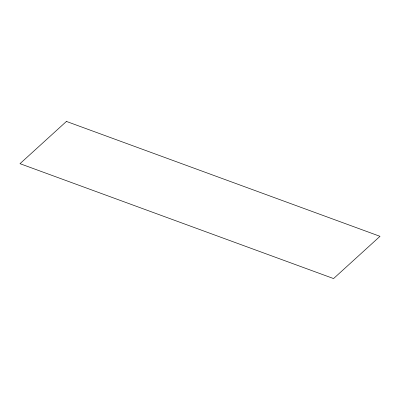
<?xml version="1.0" encoding="UTF-8"?>
<svg xmlns="http://www.w3.org/2000/svg" width="400" height="400" viewBox="0 0 400 400"><rect width="100%" height="100%" fill="white"/><g stroke="black" fill="none" stroke-linecap="round" stroke-linejoin="round"><path stroke-width="0.6" d="M66.43 121.435L20 163.675L333.57 278.565L380 236.325L66.43 121.435"/></g></svg>
